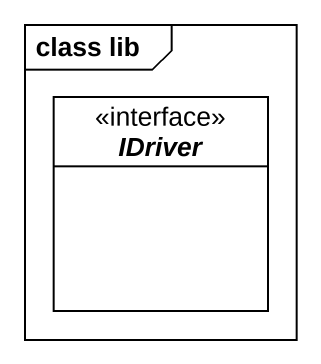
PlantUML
@startuml
mainframe class lib
hide circle
hide empty members
interface IDriver <<interface>>
@enduml
